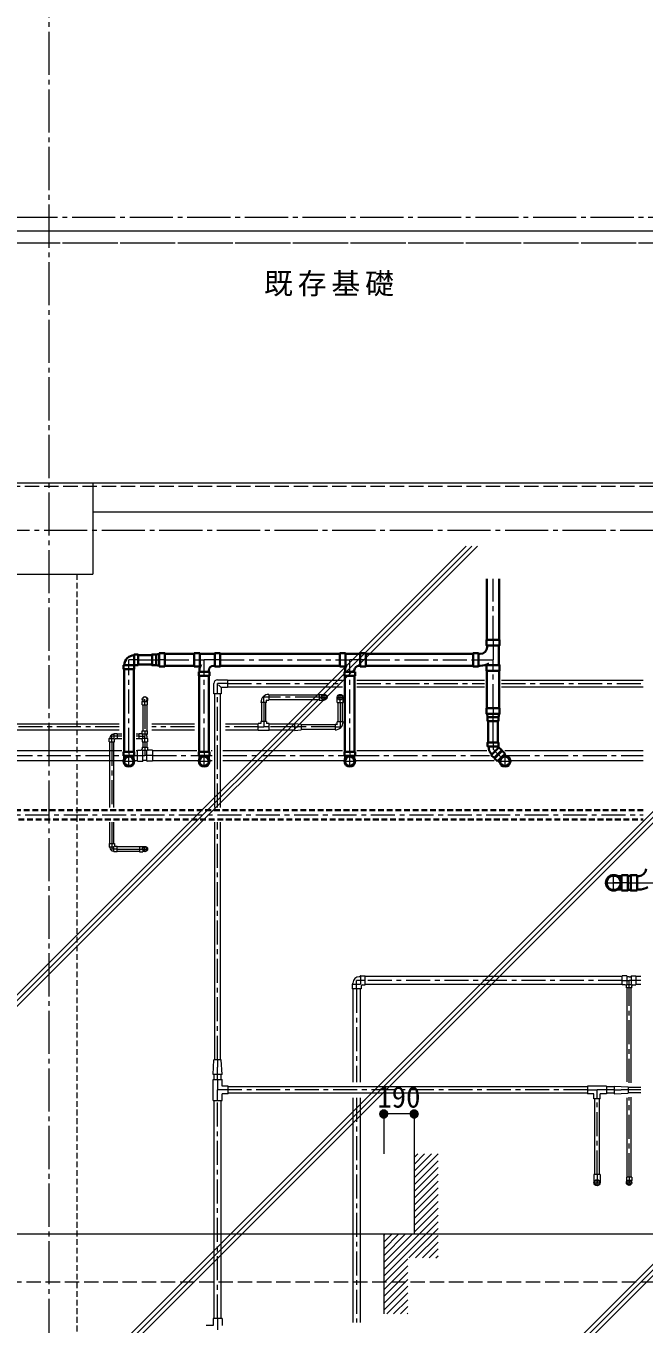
# Model space of a CAD drawing. Units: millimetres at full size. Extents: x -12803 to 120774, y -9413 to 101127.
# Drawn here: x 24605 to 28467, y 83769 to 91884 of the extents above; entities that cross this region are included whole.
import ezdxf
from ezdxf.enums import TextEntityAlignment as Align

# ---------------------------------------------------------------- set-up
doc = ezdxf.new("R2010")
doc.units = ezdxf.units.MM
doc.header["$LTSCALE"] = 30
for name, pattern in [('CHAIN1', [8, 5, -1, 1, -1]), ('CHAIN2', [12, 9, -1, 1, -1]), ('DASHED1', [1.8, 1.2, -0.6]), ('DASHED3', [4, 3, -1])]:
    doc.linetypes.add(name, pattern=pattern)
for name, color, linetype, lineweight in [('0-1_1-2', 7, 'Continuous', 15), ('0-8_1-9', 7, 'Continuous', 15), ('0-9_1-1', 7, 'CHAIN2', 15), ('3-1_1-10', 7, 'Continuous', 15), ('9-1_配管－汚水１：硬質塩ビ管（ＤＶ）', 2, 'Continuous', 30), ('9-2_配管－給湯１２：ＨＴＬＰ（ＵＸ）', 3, 'Continuous', 20), ('9-3_配管－給水３：ＶＬＰ(ＶＤ)', 7, 'Continuous', 15), ('9-4_配管－ガス３：ねじ込み', 3, 'Continuous', 20)]:
    doc.layers.add(name, color=color, linetype=linetype, lineweight=lineweight)
doc.styles.add('ＭＳ ゴシック', font='')
doc.styles.get('ＭＳ ゴシック').set_extended_font_data('MS Gothic')

msp = doc.modelspace()

# ---------------------------------------------------------------- linework, layer by layer
at = {"layer": '0-1_1-2'}
for p, q in [((453.23, 89027.27), (32048.23, 89027.27)), ((25023.23, 89027.27), (25023.23, 88457.27)), ((25023.23, 88847.27), (29573.23, 88847.27)), ((22523.23, 84332.27), (31748.23, 84332.27))]:
    msp.add_line(p, q, dxfattribs=at)
at = {"layer": '0-1_1-2', "linetype": 'DASHED3'}
for p, q in [((5638.23, 89007.27), (31948.23, 89007.27)), ((22928.23, 84032.27), (29573.23, 84032.27))]:
    msp.add_line(p, q, dxfattribs=at)
at = {"layer": '0-1_1-2', "linetype": 'DASHED1'}
for p, q in [((24923.23, 88457.27), (24923.23, 80957.27)), ((24923.23, 84332.27), (31748.23, 84332.27))]:
    msp.add_line(p, q, dxfattribs=at)
at = {"layer": '0-1_1-2'}
msp.add_lwpolyline([(24473.23, 89027.27), (24473.23, 88457.27), (25023.23, 88457.27)], dxfattribs=at)
at = {"layer": '0-8_1-9', "linetype": 'DASHED3'}
msp.add_line((17888.23, 90527.27), (31598.23, 90527.27), dxfattribs=at)
at = {"layer": '0-8_1-9', "linetype": 'CHAIN2'}
msp.add_line((18413.23, 90527.27), (40248.23, 90527.27), dxfattribs=at)
at = {"layer": '0-8_1-9'}
msp.add_lwpolyline([(18413.23, 100207.27), (18413.23, 90602.27), (32048.23, 90602.27), (32048.23, 84652.27)], dxfattribs=at)
at = {"layer": '0-9_1-1'}
for p, q in [((24748.23, 93287.27), (24748.23, 69273.12)), ((18413.23, 90687.27), (39148.23, 90687.27)), ((-3001.77, 88732.27), (42248.23, 88732.27))]:
    msp.add_line(p, q, dxfattribs=at)
at = {"layer": '3-1_1-10'}
for p, q in [((19680.01, 80957.27), (27355.01, 88632.27)), ((19715.36, 80957.27), (27390.36, 88632.27)), ((19750.72, 80957.27), (27425.72, 88632.27)), ((24161.17, 82610), (29573.23, 88022.06)), ((24161.17, 82574.65), (29573.23, 87986.7)), ((24161.17, 82539.29), (29573.23, 87951.35)), ((27276.76, 82897.17), (29573.23, 85193.63)), ((27312.12, 82897.17), (29573.23, 85158.28)), ((27347.47, 82897.17), (29573.23, 85122.92)), ((27030.56, 85082.27), (26840.56, 85082.27)), ((26840.56, 85082.27), (26840.56, 84832.27)), ((27030.56, 85082.27), (27030.56, 84832.27)), ((27030.56, 84832.27), (27030.56, 84332.27)), ((27030.56, 84682.31), (27180.52, 84832.27)), ((27030.56, 84724.74), (27138.09, 84832.27)), ((27030.56, 84767.17), (27095.66, 84832.27)), ((27030.56, 84809.59), (27053.24, 84832.27)), ((27030.56, 84639.89), (27180.56, 84789.89)), ((27030.56, 84597.46), (27180.56, 84747.46)), ((27030.56, 84555.03), (27180.56, 84705.03)), ((27030.56, 84512.61), (27180.56, 84662.61)), ((27030.56, 84470.18), (27180.56, 84620.18)), ((27030.56, 84427.76), (27180.56, 84577.76)), ((27030.56, 84385.33), (27180.56, 84535.33)), ((27030.56, 84342.9), (27180.56, 84492.9)), ((26840.56, 84110.48), (27180.56, 84450.48)), ((26840.56, 84068.05), (27180.56, 84408.05)), ((26840.56, 84332.27), (26840.56, 83832.27)), ((26840.56, 84152.9), (27019.93, 84332.27)), ((26840.56, 84195.33), (26977.5, 84332.27)), ((26840.56, 84237.76), (26935.07, 84332.27)), ((26840.56, 84280.18), (26892.65, 84332.27)), ((26840.56, 84322.61), (26850.22, 84332.27)), ((26997.21, 84182.27), (27180.56, 84365.62)), ((27039.63, 84182.27), (27180.56, 84323.2)), ((27082.06, 84182.27), (27180.56, 84280.77)), ((27124.49, 84182.27), (27180.56, 84238.34)), ((26840.56, 84025.62), (26990.56, 84175.62)), ((27166.91, 84182.27), (27180.56, 84195.92)), ((26840.56, 83983.2), (26990.56, 84133.2)), ((26840.56, 83940.77), (26990.56, 84090.77)), ((26840.56, 83898.34), (26990.56, 84048.34)), ((26840.56, 83855.92), (26990.56, 84005.92)), ((26859.34, 83832.27), (26990.56, 83963.49)), ((26901.76, 83832.27), (26990.56, 83921.06)), ((26944.19, 83832.27), (26990.56, 83878.64)), ((26986.62, 83832.27), (26990.56, 83836.21))]:
    msp.add_line(p, q, dxfattribs=at)
at = {"layer": '3-1_1-10', "color": 4}
for points in [[(26816.29, 85099.9), (26810.56, 85082.27), (26831.29, 85053.74)], [(26831.29, 85053.74), (26810.56, 85082.27), (26816.29, 85064.63)], [(26831.29, 85110.8), (26816.29, 85099.9), (26864.83, 85099.9)], [(26816.29, 85099.9), (26831.29, 85053.74), (26864.83, 85099.9)], [(26849.83, 85110.8), (26831.29, 85110.8), (26864.83, 85099.9)], [(26831.29, 85053.74), (26849.83, 85053.74), (26864.83, 85099.9)], [(26849.83, 85053.74), (26864.83, 85064.63), (26864.83, 85099.9)], [(26864.83, 85099.9), (26864.83, 85064.63), (26870.56, 85082.27)], [(27006.29, 85099.9), (27000.56, 85082.27), (27021.29, 85053.74)], [(27021.29, 85053.74), (27000.56, 85082.27), (27006.29, 85064.63)], [(27021.29, 85110.8), (27006.29, 85099.9), (27054.83, 85099.9)], [(27006.29, 85099.9), (27021.29, 85053.74), (27054.83, 85099.9)], [(27039.83, 85110.8), (27021.29, 85110.8), (27054.83, 85099.9)], [(27021.29, 85053.74), (27039.83, 85053.74), (27054.83, 85099.9)], [(27054.83, 85099.9), (27039.83, 85053.74), (27060.56, 85082.27)], [(27060.56, 85082.27), (27039.83, 85053.74), (27054.83, 85064.63)]]:
    msp.add_solid(points, dxfattribs=at)
at = {"layer": '9-1_配管－汚水１：硬質塩ビ管（ＤＶ）'}
for p, q in [((27485.23, 88427.4), (27485.23, 88046.07)), ((27561.23, 88046.07), (27561.23, 88427.4)), ((27433.23, 87879.57), (27433.23, 87962.57)), ((27486.63, 88000.29), (27486.63, 88011.07)), ((27559.83, 88011.07), (27559.83, 87888.07)), ((25214.73, 87888.07), (25281.73, 87888.07)), ((25281.73, 87863.07), (25281.73, 87888.07)), ((25306.23, 87887.57), (25306.23, 87954.57)), ((25393.07, 87951.07), (25306.23, 87951.07)), ((25306.23, 87891.07), (25393.07, 87891.07)), ((25438.07, 87958.57), (25418.07, 87954.57)), ((25438.07, 87883.57), (25418.07, 87887.57)), ((25656.23, 87959.07), (25473.07, 87959.07)), ((25473.07, 87883.07), (25656.23, 87883.07)), ((25784.23, 87957.67), (25691.23, 87957.67)), ((25691.23, 87884.47), (25695.87, 87884.47)), ((25776.67, 87884.47), (25784.23, 87884.47)), ((26566.23, 87959.07), (25819.23, 87959.07)), ((25819.23, 87883.07), (26566.23, 87883.07)), ((26694.23, 87957.67), (26601.23, 87957.67)), ((26601.23, 87884.47), (26605.87, 87884.47)), ((26686.67, 87884.47), (26694.23, 87884.47)), ((27398.23, 87959.07), (26729.23, 87959.07)), ((26729.23, 87883.07), (27398.23, 87883.07)), ((27443.91, 87957.57), (27433.23, 87957.57)), ((27444.01, 87884.38), (27433.23, 87884.38)), ((27486.63, 87888.07), (27486.63, 87893.39)), ((25218.23, 87863.07), (25218.23, 87345.27)), ((25278.23, 87345.27), (25278.23, 87863.07)), ((25684.73, 87847.07), (25751.73, 87847.07)), ((25688.23, 87822.07), (25688.23, 87345.27)), ((25689.55, 87854.66), (25689.55, 87847.07)), ((25746.75, 87854.55), (25746.75, 87847.07)), ((25748.23, 87345.27), (25748.23, 87822.07)), ((26594.73, 87847.07), (26661.73, 87847.07)), ((26598.23, 87822.07), (26598.23, 87345.27)), ((26599.55, 87854.66), (26599.55, 87847.07)), ((26656.75, 87854.55), (26656.75, 87847.07)), ((26658.23, 87345.27), (26658.23, 87822.07)), ((27485.23, 87853.07), (27485.23, 87618.66)), ((27561.23, 87618.66), (27561.23, 87853.07)), ((27485.73, 87583.66), (27489.73, 87563.66)), ((27560.73, 87583.66), (27556.73, 87563.66)), ((27493.23, 87538.66), (27493.23, 87405.27)), ((27553.23, 87405.27), (27553.23, 87538.66)), ((25214.73, 87320.27), (25214.73, 87345.27)), ((25214.73, 87320.27), (25242.46, 87320.27)), ((25219.73, 87320.27), (25219.73, 87304.87)), ((25281.73, 87320.27), (25253.99, 87320.27)), ((25276.73, 87320.27), (25276.73, 87304.87)), ((25684.73, 87320.27), (25684.73, 87345.27)), ((25684.73, 87320.27), (25712.46, 87320.27)), ((25689.73, 87320.27), (25689.73, 87304.87)), ((25751.73, 87320.27), (25723.99, 87320.27)), ((25746.73, 87320.27), (25746.73, 87304.87)), ((26594.73, 87320.27), (26594.73, 87345.27)), ((26594.73, 87320.27), (26622.46, 87320.27)), ((26599.73, 87320.27), (26599.73, 87304.87)), ((26661.73, 87320.27), (26633.99, 87320.27)), ((26656.73, 87320.27), (26656.73, 87304.87)), ((27578.43, 87349.49), (27574.85, 87353.07)), ((27598.58, 87334.29), (27578.97, 87314.68)), ((27595.04, 87330.75), (27605.93, 87319.87)), ((27532.42, 87310.65), (27536, 87307.07)), ((27551.2, 87286.91), (27533.53, 87304.59)), ((27551.2, 87286.91), (27570.81, 87306.52)), ((27554.74, 87290.45), (27565.62, 87279.56)), ((28325, 86569.27), (28301.26, 86569.27)), ((28325, 86575.77), (28365, 86575.77)), ((28325, 86575.77), (28325, 86534.21)), ((28325, 86478.77), (28325, 86520.32)), ((28383.75, 86571.77), (28365, 86571.77)), ((28423.75, 86478.77), (28423.75, 86575.77)), ((28433.61, 86569.35), (28423.75, 86569.35)), ((28325, 86485.27), (28301.26, 86485.27)), ((28365, 86482.77), (28383.75, 86482.77)), ((28433.72, 86484.96), (28423.75, 86484.96))]:
    msp.add_line(p, q, dxfattribs=at)
at = {"layer": '9-1_配管－汚水１：硬質塩ビ管（ＤＶ）', "color": 7, "linetype": 'CHAIN1', "lineweight": 15}
for p, q in [((27523.23, 88046.07), (27523.23, 88427.4)), ((27523.23, 88046.07), (27523.23, 87921.07)), ((25248.23, 87863.07), (25248.23, 87921.07)), ((25306.23, 87921.07), (25248.23, 87921.07)), ((25306.23, 87921.07), (25393.07, 87921.07)), ((25393.07, 87921.07), (25433.07, 87921.07)), ((25473.07, 87921.07), (25433.07, 87921.07)), ((25473.07, 87921.07), (25656.23, 87921.07)), ((25656.23, 87921.07), (25718.23, 87921.07)), ((25819.23, 87921.07), (25718.23, 87921.07)), ((25718.23, 87822.07), (25718.23, 87921.07)), ((25819.23, 87921.07), (26566.23, 87921.07)), ((26566.23, 87921.07), (26628.23, 87921.07)), ((26729.23, 87921.07), (26628.23, 87921.07)), ((26628.23, 87822.07), (26628.23, 87921.07)), ((26729.23, 87921.07), (27398.23, 87921.07)), ((27398.23, 87921.07), (27523.23, 87921.07)), ((27523.23, 87853.07), (27523.23, 87921.07)), ((25248.23, 87345.27), (25248.23, 87863.07)), ((25718.23, 87345.27), (25718.23, 87822.07)), ((26628.23, 87345.27), (26628.23, 87822.07)), ((27523.23, 87618.66), (27523.23, 87853.07)), ((27523.23, 87618.66), (27523.23, 87578.66)), ((27523.23, 87538.66), (27523.23, 87578.66)), ((27523.23, 87405.27), (27523.23, 87538.66)), ((27523.23, 87405.27), (27523.23, 87362.27)), ((25248.23, 87345.27), (25248.23, 87317.27)), ((25248.23, 87251.27), (25248.23, 87323.27)), ((25718.23, 87345.27), (25718.23, 87317.27)), ((25718.23, 87251.27), (25718.23, 87323.27)), ((26628.23, 87345.27), (26628.23, 87317.27)), ((26628.23, 87251.27), (26628.23, 87323.27)), ((27553.63, 87331.86), (27523.23, 87362.27)), ((27557.21, 87328.28), (27553.63, 87331.86)), ((27557.21, 87328.28), (27577.01, 87308.48)), ((27598.23, 87251.27), (27598.23, 87323.27)), ((25212.23, 87287.27), (25284.23, 87287.27)), ((25682.23, 87287.27), (25754.23, 87287.27)), ((26592.23, 87287.27), (26664.23, 87287.27)), ((27562.23, 87287.27), (27634.23, 87287.27)), ((21480.82, 86952.27), (28461.75, 86952.27)), ((28223.6, 86527.27), (28330.4, 86527.27)), ((28277, 86473.87), (28277, 86580.67)), ((28365, 86527.27), (28277, 86527.27)), ((28365, 86527.27), (28383.75, 86527.27)), ((28383.75, 86527.27), (28533.75, 86527.27))]:
    msp.add_line(p, q, dxfattribs=at)
at = {"layer": '9-1_配管－汚水１：硬質塩ビ管（ＤＶ）', "linetype": 'DASHED1'}
for p, q in [((28461.75, 86982.27), (21480.82, 86982.27)), ((21480.82, 86922.27), (28461.75, 86922.27))]:
    msp.add_line(p, q, dxfattribs=at)
at = {"layer": '9-1_配管－汚水１：硬質塩ビ管（ＤＶ）'}
for points in [[(27564.73, 88046.07), (27481.73, 88046.07), (27481.73, 88011.07), (27564.73, 88011.07)], [(25473.07, 87879.57), (25438.07, 87879.57), (25438.07, 87962.57), (25473.07, 87962.57)], [(25656.23, 87962.57), (25656.23, 87879.57), (25691.23, 87879.57), (25691.23, 87962.57)], [(25819.23, 87962.57), (25819.23, 87879.57), (25784.23, 87879.57), (25784.23, 87962.57)], [(26566.23, 87962.57), (26566.23, 87879.57), (26601.23, 87879.57), (26601.23, 87962.57)], [(26729.23, 87962.57), (26729.23, 87879.57), (26694.23, 87879.57), (26694.23, 87962.57)], [(25418.07, 87887.57), (25393.07, 87887.57), (25393.07, 87954.57), (25418.07, 87954.57)], [(27564.73, 87853.07), (27481.73, 87853.07), (27481.73, 87888.07), (27564.73, 87888.07)], [(27481.73, 87618.66), (27481.73, 87583.66), (27564.73, 87583.66), (27564.73, 87618.66)], [(27489.73, 87563.66), (27489.73, 87538.66), (27556.73, 87538.66), (27556.73, 87563.66)], [(27556.73, 87405.27), (27556.73, 87379.91), (27489.73, 87379.91), (27489.73, 87405.27)], [(27529.94, 87308.17), (27512.01, 87326.11), (27559.39, 87373.48), (27577.32, 87355.55)]]:
    msp.add_lwpolyline(points, close=True, dxfattribs=at)
for points in [[(27433.23, 87879.57), (27398.23, 87879.57), (27398.23, 87962.57), (27433.23, 87962.57)], [(25281.73, 87863.07), (25214.73, 87863.07), (25214.73, 87888.07)], [(25306.23, 87887.57), (25281.23, 87887.57), (25281.23, 87954.57), (25306.23, 87954.57)], [(25684.73, 87847.07), (25684.73, 87822.07), (25751.73, 87822.07), (25751.73, 87847.07)], [(26594.73, 87847.07), (26594.73, 87822.07), (26661.73, 87822.07), (26661.73, 87847.07)], [(25214.73, 87345.27), (25281.73, 87345.27), (25281.73, 87320.27)], [(25684.73, 87345.27), (25751.73, 87345.27), (25751.73, 87320.27)], [(26594.73, 87345.27), (26661.73, 87345.27), (26661.73, 87320.27)], [(27533.53, 87304.59), (27580.9, 87351.97), (27598.58, 87334.29)], [(28365, 86575.77), (28365, 86478.77), (28325, 86478.77)], [(28423.75, 86478.77), (28383.75, 86478.77), (28383.75, 86575.77), (28423.75, 86575.77)]]:
    msp.add_lwpolyline(points, dxfattribs=at)
for centre, radius in [((25248.23, 87287.27), 30), ((25718.23, 87287.27), 30), ((26628.23, 87287.27), 30), ((27598.23, 87287.27), 30), ((28277, 86527.27), 48.5), ((28277, 86527.27), 44.5)]:
    msp.add_circle(centre, radius, dxfattribs=at)
for centre, radius, start, end in [((27443.91, 88000.29), 42.72, 270, 0), ((25281.23, 87888.07), 61.5, 90, 180), ((25281.23, 87888.07), 4.5, 90, 180), ((25764.35, 87854.66), 74.8, 150, 180), ((25776.67, 87854.55), 29.92, 90, 180), ((26674.35, 87854.66), 74.8, 150, 180), ((26686.67, 87854.55), 29.92, 90, 180), ((27444.01, 87991.18), 106.8, 270, 300), ((25248.23, 87287.27), 33.5, 0, 180), ((25718.23, 87287.27), 33.5, 0, 180), ((26628.23, 87287.27), 33.5, 0, 180), ((27566.68, 87380.27), 71.96, 180, 225), ((27566.68, 87380.27), 14.96, 180, 225), ((27598.23, 87287.27), 33.5, 90, 180), ((27598.23, 87287.27), 33.5, 0, 90), ((25248.23, 87287.27), 33.5, 180, 270), ((25248.23, 87287.27), 33.5, 270, 0), ((25718.23, 87287.27), 33.5, 180, 270), ((25718.23, 87287.27), 33.5, 270, 0), ((26628.23, 87287.27), 33.5, 180, 270), ((26628.23, 87287.27), 33.5, 270, 0), ((27598.23, 87287.27), 33.5, 180, 270), ((27598.23, 87287.27), 33.5, 270, 0), ((28433.61, 86615.59), 46.24, 270, 0), ((28433.72, 86600.56), 115.6, 270, 300)]:
    msp.add_arc(centre, radius, start, end, dxfattribs=at)
at = {"layer": '9-2_配管－給湯１２：ＨＴＬＰ（ＵＸ）'}
for p, q in [((25331.58, 87640.06), (25331.58, 87660.81)), ((25331.73, 87661.35), (25338.08, 87661.35)), ((25332.16, 87661.72), (25335.34, 87663.19)), ((25334.63, 87640.06), (25334.63, 87477.87)), ((25358.37, 87661.35), (25364.72, 87661.35)), ((25364.29, 87661.72), (25361.11, 87663.19)), ((25361.83, 87477.87), (25361.83, 87640.06)), ((25331.63, 87463.47), (25331.63, 87477.87)), ((25331.63, 87477.87), (25364.83, 87477.87)), ((25364.83, 87455.87), (25364.83, 87477.87)), ((25124.3, 87408.37), (25124.3, 87429.13)), ((25124.3, 87408.37), (25157.6, 87408.37)), ((25124.46, 87429.67), (25152.15, 87429.67)), ((25124.88, 87430.04), (25128.07, 87431.5)), ((25127.35, 87408.37), (25127.35, 86997.27)), ((25128.65, 87432.41), (25128.65, 87433.67)), ((25151.41, 87455.17), (25150.15, 87455.17)), ((25153.78, 87458.94), (25152.32, 87455.75)), ((25154.15, 87459.36), (25154.15, 87431.67)), ((25154.55, 86997.27), (25154.55, 87408.37)), ((25175.45, 87459.52), (25154.69, 87459.52)), ((25157.6, 87408.37), (25157.6, 87422.22)), ((25175.45, 87426.22), (25161.6, 87426.22)), ((25175.45, 87459.52), (25175.45, 87426.22)), ((25203.23, 87456.47), (25175.45, 87456.47)), ((25175.45, 87429.27), (25203.23, 87429.27)), ((25313.23, 87456.47), (25293.23, 87456.47)), ((25293.23, 87429.27), (25313.23, 87429.27)), ((25327.63, 87459.47), (25313.23, 87459.47)), ((25313.23, 87426.27), (25313.23, 87459.47)), ((25327.63, 87426.27), (25313.23, 87426.27)), ((25331.63, 87422.27), (25331.63, 87407.87)), ((25331.63, 87407.87), (25364.83, 87407.87)), ((25332.55, 87453.77), (25332.55, 87431.97)), ((25364.83, 87455.87), (25333.26, 87455.87)), ((25364.83, 87429.87), (25333.26, 87429.87)), ((25334.63, 87407.87), (25334.63, 87374.67)), ((25360.53, 87442.87), (25360.53, 87453.23)), ((25360.53, 87442.87), (25360.53, 87432.51)), ((25361.1, 87454.14), (25364.83, 87455.87)), ((25361.1, 87431.6), (25364.83, 87429.87)), ((25361.83, 87374.67), (25361.83, 87407.87)), ((25364.83, 87429.87), (25364.83, 87407.87)), ((25203.23, 87352.42), (23536.23, 87352.42)), ((25301.73, 87352.42), (25293.23, 87352.42)), ((25301.73, 87357.07), (25324.38, 87357.07)), ((25301.73, 87287.27), (25301.73, 87357.07)), ((25331.58, 87374.67), (25331.58, 87364.27)), ((25331.58, 87374.67), (25364.88, 87374.67)), ((25338.8, 87353.37), (25332.27, 87357.43)), ((25335.3, 87289.36), (25335.3, 87352)), ((25357.66, 87353.37), (25338.8, 87353.37)), ((25357.66, 87353.37), (25364.19, 87357.43)), ((25361.15, 87289.36), (25361.15, 87352)), ((25364.88, 87374.67), (25364.88, 87364.27)), ((25394.73, 87357.07), (25372.08, 87357.07)), ((25394.73, 87357.07), (25394.73, 87287.27)), ((25673.23, 87352.42), (25394.73, 87352.42)), ((25768.33, 87352.42), (25763.23, 87352.42)), ((26583.23, 87352.42), (25836.13, 87352.42)), ((27485.33, 87352.42), (26673.23, 87352.42)), ((28461.75, 87352.42), (27596.72, 87352.42)), ((23536.23, 87291.92), (25215.05, 87291.92)), ((25281.4, 87291.92), (25301.73, 87291.92)), ((25301.73, 87287.27), (25334.53, 87287.27)), ((25335.85, 87288.06), (25338.06, 87292.16)), ((25339.82, 87293.22), (25356.63, 87293.22)), ((25360.6, 87288.06), (25358.39, 87292.16)), ((25394.73, 87287.27), (25361.92, 87287.27)), ((25394.73, 87291.92), (25685.05, 87291.92)), ((25751.4, 87291.92), (25768.33, 87291.92)), ((25836.13, 87291.92), (26595.05, 87291.92)), ((26661.4, 87291.92), (27529.94, 87291.92)), ((27542.07, 87291.92), (27546.2, 87291.92)), ((27631.4, 87291.92), (28461.75, 87291.92)), ((25127.35, 86907.27), (25127.35, 86772.96)), ((25154.55, 86772.96), (25154.55, 86907.27)), ((25124.3, 86772.96), (25157.6, 86772.96)), ((25124.3, 86772.96), (25124.3, 86752.2)), ((25124.46, 86751.66), (25152.15, 86751.66)), ((25124.88, 86751.29), (25128.07, 86749.82)), ((25128.65, 86748.91), (25128.65, 86747.66)), ((25154.15, 86721.96), (25154.15, 86749.66)), ((25157.6, 86772.96), (25157.6, 86759.11)), ((25175.45, 86755.11), (25161.6, 86755.11)), ((25175.45, 86721.81), (25175.45, 86755.11)), ((25313.73, 86752.06), (25175.45, 86752.06)), ((25313.73, 86755.11), (25334.49, 86755.11)), ((25335.03, 86754.95), (25335.03, 86748.6)), ((25335.39, 86754.52), (25336.86, 86751.34)), ((25151.41, 86726.16), (25150.15, 86726.16)), ((25153.78, 86722.39), (25152.32, 86725.57)), ((25175.45, 86721.81), (25154.69, 86721.81)), ((25175.45, 86724.86), (25313.73, 86724.86)), ((25335.03, 86728.31), (25335.03, 86721.96)), ((25335.39, 86722.39), (25336.86, 86725.57)), ((26690.2, 85939.86), (26687.88, 85939.86)), ((26691.71, 85940.88), (26693.84, 85944.79)), ((26695.16, 85945.57), (26724.26, 85945.57)), ((26696.31, 85943.34), (26696.31, 85895.08)), ((26724.26, 85888.97), (26724.26, 85945.57)), ((28330.23, 85941.57), (26724.26, 85941.57)), ((28359.04, 85945.52), (28330.23, 85945.52)), ((28330.23, 85889.02), (28330.23, 85945.52)), ((28359.8, 85943.05), (28359.8, 85893.43)), ((28362.36, 85941.1), (28360.35, 85944.74)), ((28373.23, 85940.07), (28364.11, 85940.07)), ((28373.23, 85940.07), (28382.34, 85940.07)), ((28384.1, 85941.1), (28386.1, 85944.74)), ((28386.65, 85943.05), (28386.65, 85893.43)), ((28387.41, 85945.52), (28416.23, 85945.52)), ((28416.23, 85945.52), (28416.23, 85889.02)), ((28446.75, 85941.57), (28416.23, 85941.57)), ((26642.66, 85893.08), (26642.66, 85863.97)), ((26699.26, 85863.97), (26642.66, 85863.97)), ((26647.35, 85896.52), (26643.45, 85894.39)), ((26645.18, 85893.08), (26694.31, 85893.08)), ((26646.66, 85863.97), (26646.66, 85281.17)), ((26648.38, 85898.03), (26648.38, 85900.36)), ((26695.26, 85281.17), (26695.26, 85863.97)), ((26699.26, 85882.17), (26699.26, 85863.97)), ((26706.06, 85888.97), (26724.26, 85888.97)), ((26724.26, 85892.97), (28330.23, 85892.97)), ((28348.63, 85889.02), (28330.23, 85889.02)), ((28356.63, 85871.27), (28356.63, 85881.02)), ((28389.83, 85871.27), (28356.63, 85871.27)), ((28363.09, 85891.97), (28356.93, 85888.26)), ((28359.63, 85871.27), (28359.63, 85282.09)), ((28386.83, 85277.77), (28386.83, 85871.27)), ((28389.83, 85871.27), (28389.83, 85881.02)), ((28397.83, 85889.02), (28416.23, 85889.02)), ((28416.23, 85892.97), (28446.75, 85892.97)), ((26646.66, 85183.37), (26646.66, 83777.77)), ((26695.26, 83777.77), (26695.26, 85183.37)), ((28359.63, 85182.44), (28359.63, 84686.77)), ((28386.83, 84686.77), (28386.83, 85186.77)), ((28363.08, 84665.47), (28356.73, 84665.47)), ((28357.16, 84665.1), (28360.34, 84663.63)), ((28389.72, 84665.47), (28383.37, 84665.47)), ((28389.29, 84665.1), (28386.11, 84663.63)), ((28389.88, 84686.77), (28389.88, 84666.01))]:
    msp.add_line(p, q, dxfattribs=at)
at = {"layer": '9-2_配管－給湯１２：ＨＴＬＰ（ＵＸ）', "color": 7, "linetype": 'CHAIN1', "lineweight": 15}
for p, q in [((25348.23, 87640.06), (25348.23, 87674.56)), ((25348.23, 87640.06), (25348.23, 87674.56)), ((25348.23, 87640.06), (25348.23, 87660.96)), ((25348.23, 87640.06), (25348.23, 87477.87)), ((25348.23, 87477.87), (25348.23, 87442.87)), ((25348.23, 87477.87), (25348.23, 87442.87)), ((25348.23, 87477.87), (25348.23, 87442.87)), ((25175.45, 87442.87), (25140.95, 87442.87)), ((25140.95, 87408.37), (25140.95, 87442.87)), ((25175.45, 87442.87), (25140.95, 87442.87)), ((25140.95, 87408.37), (25140.95, 87442.87)), ((25140.95, 87408.37), (25140.95, 86997.27)), ((25203.23, 87442.87), (25175.45, 87442.87)), ((25313.23, 87442.87), (25293.23, 87442.87)), ((25313.23, 87442.87), (25348.23, 87442.87)), ((25313.23, 87442.87), (25348.23, 87442.87)), ((25313.23, 87442.87), (25348.23, 87442.87)), ((25348.23, 87407.87), (25348.23, 87442.87)), ((25348.23, 87407.87), (25348.23, 87442.87)), ((25348.23, 87407.87), (25348.23, 87442.87)), ((25348.23, 87407.87), (25348.23, 87374.67)), ((23536.23, 87322.17), (25214.73, 87322.17)), ((25281.73, 87322.17), (25301.73, 87322.17)), ((25301.73, 87322.17), (25348.23, 87322.17)), ((25301.73, 87322.17), (25348.23, 87322.17)), ((25301.73, 87322.17), (25348.23, 87322.17)), ((25348.23, 87374.67), (25348.23, 87322.17)), ((25348.23, 87374.67), (25348.23, 87322.17)), ((25348.23, 87374.67), (25348.23, 87322.17)), ((25394.73, 87322.17), (25348.23, 87322.17)), ((25394.73, 87322.17), (25348.23, 87322.17)), ((25394.73, 87322.17), (25348.23, 87322.17)), ((25394.73, 87322.17), (25684.73, 87322.17)), ((25751.73, 87322.17), (25768.33, 87322.17)), ((25836.13, 87322.17), (26594.73, 87322.17)), ((26661.73, 87322.17), (27500.95, 87322.17)), ((27603.63, 87322.17), (28461.75, 87322.17)), ((25140.95, 86907.27), (25140.95, 86772.96)), ((25140.95, 86772.96), (25140.95, 86738.46)), ((25140.95, 86772.96), (25140.95, 86738.46)), ((25348.23, 86722.14), (25348.23, 86754.78)), ((25175.45, 86738.46), (25140.95, 86738.46)), ((25175.45, 86738.46), (25140.95, 86738.46)), ((25175.45, 86738.46), (25313.73, 86738.46)), ((25313.73, 86738.46), (25334.63, 86738.46)), ((25313.73, 86738.46), (25348.23, 86738.46)), ((25331.91, 86738.46), (25364.55, 86738.46)), ((26724.26, 85917.27), (26670.96, 85917.27)), ((26670.96, 85863.97), (26670.96, 85917.27)), ((26724.26, 85917.27), (26670.96, 85917.27)), ((26670.96, 85863.97), (26670.96, 85917.27)), ((26724.26, 85917.27), (26670.96, 85917.27)), ((26670.96, 85863.97), (26670.96, 85917.27)), ((26724.26, 85917.27), (26670.96, 85917.27)), ((26670.96, 85863.97), (26670.96, 85917.27)), ((26670.96, 85863.97), (26670.96, 85281.17)), ((28330.23, 85917.27), (26724.26, 85917.27)), ((28330.23, 85917.27), (28373.23, 85917.27)), ((28330.23, 85917.27), (28373.23, 85917.27)), ((28330.23, 85917.27), (28373.23, 85917.27)), ((28330.23, 85917.27), (28373.23, 85917.27)), ((28416.23, 85917.27), (28373.23, 85917.27)), ((28373.23, 85871.27), (28373.23, 85917.27)), ((28416.23, 85917.27), (28373.23, 85917.27)), ((28373.23, 85871.27), (28373.23, 85917.27)), ((28416.23, 85917.27), (28373.23, 85917.27)), ((28373.23, 85871.27), (28373.23, 85917.27)), ((28416.23, 85917.27), (28373.23, 85917.27)), ((28373.23, 85871.27), (28373.23, 85917.27)), ((28373.23, 85277.77), (28373.23, 85871.27)), ((28446.75, 85917.27), (28416.23, 85917.27)), ((26670.96, 85183.37), (26670.96, 83777.77)), ((28373.23, 84686.77), (28373.23, 85186.77)), ((28356.91, 84652.27), (28389.55, 84652.27)), ((28373.23, 84686.77), (28373.23, 84652.27)), ((28373.23, 84686.77), (28373.23, 84652.27)), ((28373.23, 84686.77), (28373.23, 84652.27)), ((28373.23, 84686.77), (28373.23, 84652.27)), ((28373.23, 84635.95), (28373.23, 84668.59))]:
    msp.add_line(p, q, dxfattribs=at)
at = {"layer": '9-2_配管－給湯１２：ＨＴＬＰ（ＵＸ）'}
for points in [[(25331.58, 87640.06), (25364.88, 87640.06), (25364.88, 87660.81)], [(25313.73, 86755.11), (25313.73, 86721.81), (25334.49, 86721.81)], [(28363.09, 85891.97), (28383.36, 85891.97), (28389.53, 85888.26)], [(28389.88, 84686.77), (28356.58, 84686.77), (28356.58, 84666.01)]]:
    msp.add_lwpolyline(points, dxfattribs=at)
for centre, radius in [((25348.23, 87674.56), 16.65), ((25348.23, 86738.46), 16.65), ((25348.23, 86738.46), 13.6), ((28373.23, 84652.27), 16.65), ((28373.23, 84652.27), 13.9), ((28373.23, 84652.27), 13.6)]:
    msp.add_circle(centre, radius, dxfattribs=at)
for centre, radius, start, end in [((25332.58, 87660.81), 1, 114.69156, 180), ((25348.23, 87674.56), 13.9, 90, 180), ((25348.23, 87674.56), 13.9, 180, 270), ((25334.93, 87664.1), 1, 294.69156, 325.47797), ((25348.23, 87674.56), 13.9, 0, 90), ((25348.23, 87674.56), 13.9, 270, 0), ((25361.53, 87664.1), 1, 214.52203, 245.30844), ((25363.88, 87660.81), 1, 0, 65.30844), ((25125.3, 87429.13), 1, 114.69156, 180), ((25127.65, 87432.41), 1, 294.69156, 0), ((25150.15, 87433.67), 21.5, 90, 180), ((25151.41, 87456.17), 1, 270, 335.30844), ((25152.15, 87431.67), 2, 270, 0), ((25154.69, 87458.52), 1, 90, 155.30844), ((25161.6, 87422.22), 4, 90, 180), ((25327.63, 87463.47), 4, 270, 0), ((25327.63, 87422.27), 4, 0, 90), ((25284.43, 87442.87), 49.34, 12.76386, 19.66188), ((25284.43, 87442.87), 49.34, 340.33812, 347.23614), ((25361.53, 87453.23), 1, 114.9439, 180), ((25361.53, 87432.51), 1, 180, 245.0561), ((25324.38, 87364.27), 7.2, 270, 0), ((25372.08, 87364.27), 7.2, 180, 270), ((25334.53, 87288.77), 1.5, 270, 331.72796), ((25339.82, 87291.22), 2, 90, 151.72796), ((25356.63, 87291.22), 2, 28.27204, 90), ((25361.92, 87288.77), 1.5, 208.27204, 270), ((25125.3, 86752.2), 1, 180, 245.30844), ((25127.65, 86748.91), 1, 0, 65.30844), ((25150.15, 86747.66), 21.5, 180, 270), ((25152.15, 86749.66), 2, 0, 90), ((25161.6, 86759.11), 4, 180, 270), ((25348.23, 86738.46), 13.9, 90, 180), ((25334.49, 86754.11), 1, 24.69156, 90), ((25337.77, 86751.76), 1, 204.69156, 235.47797), ((25348.23, 86738.46), 13.9, 0, 90), ((25151.41, 86725.16), 1, 24.69156, 90), ((25154.69, 86722.81), 1, 204.69156, 270), ((25348.23, 86738.46), 13.9, 180, 0), ((25334.49, 86722.81), 1, 270, 335.30844), ((25337.77, 86725.16), 1, 124.52203, 155.30844), ((26687.88, 85900.36), 39.5, 90, 180), ((26689.95, 85941.84), 2, 277.06011, 331.38954), ((26695.16, 85944.07), 1.5, 90, 151.38954), ((26699.26, 85944.77), 3, 167.33182, 170.24735), ((28359.04, 85944.02), 1.5, 28.83097, 90), ((28364.11, 85942.07), 2, 208.83097, 270), ((28382.34, 85942.07), 2, 270, 331.16903), ((28387.41, 85944.02), 1.5, 90, 151.16903), ((26644.16, 85893.08), 1.5, 118.61046, 180), ((26646.39, 85898.28), 2, 298.61046, 352.93989), ((26694.31, 85895.08), 2, 270, 0), ((26706.06, 85882.17), 6.8, 90, 180), ((28348.63, 85881.02), 8, 0, 90), ((28397.83, 85881.02), 8, 90, 180), ((28357.58, 84666.01), 1, 180, 245.30844), ((28359.93, 84662.73), 1, 34.52203, 65.30844), ((28386.53, 84662.73), 1, 114.69156, 145.47797), ((28388.88, 84666.01), 1, 294.69156, 0)]:
    msp.add_arc(centre, radius, start, end, dxfattribs=at)
at = {"layer": '9-3_配管－給水３：ＶＬＰ(ＶＤ)'}
for p, q in [((25778.73, 87709.17), (25778.73, 87772.17)), ((25825.73, 87748.67), (25809.11, 87765.28)), ((26583.23, 87791.07), (25865.23, 87791.07)), ((25865.23, 87753.27), (26583.23, 87753.27)), ((27470.23, 87791.07), (26673.23, 87791.07)), ((26673.23, 87753.27), (27470.23, 87753.27)), ((28461.75, 87791.07), (27576.23, 87791.07)), ((27576.23, 87753.27), (28461.75, 87753.27)), ((25783.33, 87709.17), (25783.33, 86997.27)), ((25821.13, 86997.27), (25821.13, 87709.17)), ((25783.33, 86907.27), (25783.33, 85421.5)), ((25821.13, 85421.5), (25821.13, 86907.27)), ((25774.23, 85328.5), (25778.73, 85421.5)), ((25825.73, 85421.5), (25778.73, 85421.5)), ((25830.23, 85328.5), (25825.73, 85421.5)), ((25830.23, 85328.5), (25774.23, 85328.5)), ((25779.08, 85328.5), (25779.08, 85297.27)), ((25825.38, 85297.27), (25825.38, 85328.5)), ((25830.23, 85167.27), (25830.23, 85208.77)), ((25869.23, 85208.77), (25830.23, 85208.77)), ((25869.23, 85208.77), (25869.23, 85255.77)), ((28114.23, 85251.17), (25869.23, 85251.17)), ((25869.23, 85213.37), (28114.23, 85213.37)), ((28232.23, 85208.77), (28192.73, 85208.77)), ((28192.73, 85177.27), (28192.73, 85208.77)), ((28232.23, 85255.77), (28232.23, 85208.77)), ((28279.73, 85251.17), (28232.23, 85251.17)), ((28232.23, 85213.37), (28279.73, 85213.37)), ((28279.73, 85255.77), (28279.73, 85208.77)), ((28279.73, 85255.77), (28366.73, 85251.77)), ((28279.73, 85208.77), (28366.73, 85212.77)), ((28366.73, 85251.77), (28366.73, 85212.77)), ((28446.75, 85247.77), (28366.73, 85247.77)), ((28366.73, 85216.77), (28446.75, 85216.77)), ((25774.23, 85167.27), (25830.23, 85167.27)), ((25779.08, 85167.27), (25779.08, 83803.27)), ((25825.38, 83803.27), (25825.38, 85167.27)), ((28192.73, 85177.27), (28153.73, 85177.27)), ((28157.73, 85177.27), (28157.73, 84704.27)), ((28188.73, 84704.27), (28188.73, 85177.27)), ((28153.73, 84704.27), (28153.73, 84652.27)), ((28192.73, 84704.27), (28153.73, 84704.27)), ((28192.73, 84704.27), (28192.73, 84652.27)), ((25830.23, 83803.27), (25774.23, 83803.27)), ((25830.23, 83803.27), (25830.23, 83760.27))]:
    msp.add_line(p, q, dxfattribs=at)
at = {"layer": '9-3_配管－給水３：ＶＬＰ(ＶＤ)', "linetype": 'CHAIN1'}
for p, q in [((25865.23, 87772.17), (25802.23, 87772.17)), ((25802.23, 87709.17), (25802.23, 87772.17)), ((25865.23, 87772.17), (26583.23, 87772.17)), ((26673.23, 87772.17), (27470.23, 87772.17)), ((27576.23, 87772.17), (28461.75, 87772.17)), ((25802.23, 86997.27), (25802.23, 87709.17)), ((25802.23, 85421.5), (25802.23, 86907.27)), ((25802.23, 85421.5), (25802.23, 85375)), ((25802.23, 85328.5), (25802.23, 85375)), ((25802.23, 85297.27), (25802.23, 85328.5)), ((25802.23, 85297.27), (25802.23, 85232.27)), ((25802.23, 85167.27), (25802.23, 85232.27)), ((25869.23, 85232.27), (25802.23, 85232.27)), ((28114.23, 85232.27), (25869.23, 85232.27)), ((28114.23, 85232.27), (28173.23, 85232.27)), ((28232.23, 85232.27), (28173.23, 85232.27)), ((28173.23, 85177.27), (28173.23, 85232.27)), ((28279.73, 85232.27), (28232.23, 85232.27)), ((28279.73, 85232.27), (28323.23, 85232.27)), ((28366.73, 85232.27), (28323.23, 85232.27)), ((28446.75, 85232.27), (28366.73, 85232.27)), ((25802.23, 83803.27), (25802.23, 85167.27)), ((28173.23, 84704.27), (28173.23, 85177.27)), ((28154.63, 84652.27), (28191.83, 84652.27)), ((28173.23, 84704.27), (28173.23, 84652.27)), ((28173.23, 84633.67), (28173.23, 84670.87)), ((25802.23, 83803.27), (25802.23, 83732.27))]:
    msp.add_line(p, q, dxfattribs=at)
at = {"layer": '9-3_配管－給水３：ＶＬＰ(ＶＤ)'}
for points in [[(25825.73, 87746.32), (25825.73, 87709.17), (25778.73, 87709.17)], [(25802.23, 87795.67), (25865.23, 87795.67), (25865.23, 87748.67), (25828.08, 87748.67)], [(25774.23, 85167.27), (25774.23, 85297.27), (25830.23, 85297.27)], [(25869.23, 85255.77), (25830.23, 85255.77), (25830.23, 85297.27)], [(28232.23, 85255.77), (28114.23, 85255.77), (28114.23, 85208.77)], [(28153.73, 85177.27), (28153.73, 85208.77), (28114.23, 85208.77)], [(25774.23, 83803.27), (25774.23, 83760.27), (25731.23, 83760.27)]]:
    msp.add_lwpolyline(points, dxfattribs=at)
for radius in [19.5, 15.5]:
    msp.add_circle((28173.23, 84652.27), radius, dxfattribs=at)
for centre, radius in [((25802.23, 87772.17), 23.5), ((25828.08, 87746.32), 2.35)]:
    msp.add_arc(centre, radius, 90, 180, dxfattribs=at)
at = {"layer": '9-4_配管－ガス３：ねじ込み'}
for p, q in [((26108.65, 87655.27), (26072.65, 87655.27)), ((26077.05, 87655.27), (26077.05, 87536.27)), ((26104.25, 87536.27), (26104.25, 87655.27)), ((26108.65, 87669.27), (26106.39, 87671.53)), ((26108.65, 87669.27), (26122.65, 87669.27)), ((26108.65, 87655.27), (26108.65, 87669.27)), ((26122.65, 87705.27), (26122.65, 87669.27)), ((26436.23, 87700.87), (26122.65, 87700.87)), ((26122.65, 87673.67), (26436.23, 87673.67)), ((26436.23, 87705.27), (26468.23, 87705.27)), ((26550.23, 87655.27), (26550.23, 87687.27)), ((26554.63, 87655.27), (26554.63, 87533.27)), ((26581.83, 87533.27), (26581.83, 87655.27)), ((25188.23, 87518.27), (20557.31, 87518.27)), ((20557.31, 87484.27), (25188.23, 87484.27)), ((25658.23, 87518.27), (25391.83, 87518.27)), ((25391.83, 87484.27), (25658.23, 87484.27)), ((26056.65, 87518.27), (25851.13, 87518.27)), ((25851.13, 87484.27), (26056.65, 87484.27)), ((26108.65, 87536.27), (26072.65, 87536.27)), ((26108.65, 87536.27), (26108.65, 87523.27)), ((26124.65, 87523.27), (26108.65, 87523.27)), ((26124.65, 87479.27), (26124.65, 87523.27)), ((26283.25, 87518.27), (26124.65, 87518.27)), ((26124.65, 87484.27), (26283.25, 87484.27)), ((26283.25, 87523.27), (26283.25, 87479.27)), ((26283.25, 87523.27), (26325.25, 87519.27)), ((26283.25, 87479.27), (26325.25, 87483.27)), ((26325.25, 87519.27), (26325.25, 87483.27)), ((26536.23, 87514.87), (26325.25, 87514.87)), ((26325.25, 87487.67), (26536.23, 87487.67)), ((26536.23, 87519.27), (26536.23, 87483.27)), ((26536.23, 87519.27), (26550.23, 87519.27)), ((26586.23, 87533.27), (26550.23, 87533.27)), ((26550.23, 87519.27), (26550.23, 87533.27)), ((26550.23, 87519.27), (26552.49, 87517.01))]:
    msp.add_line(p, q, dxfattribs=at)
at = {"layer": '9-4_配管－ガス３：ねじ込み', "color": 7, "linetype": 'CHAIN1', "lineweight": 15}
for p, q in [((26122.65, 87687.27), (26090.65, 87687.27)), ((26090.65, 87655.27), (26090.65, 87687.27)), ((26090.65, 87655.27), (26090.65, 87536.27)), ((26436.23, 87687.27), (26122.65, 87687.27)), ((26436.23, 87687.27), (26454.63, 87687.27)), ((26451.91, 87687.27), (26484.55, 87687.27)), ((26468.23, 87670.95), (26468.23, 87703.59)), ((26551.91, 87687.27), (26584.55, 87687.27)), ((26568.23, 87670.95), (26568.23, 87703.59)), ((26568.23, 87655.27), (26568.23, 87673.67)), ((26568.23, 87655.27), (26568.23, 87533.27)), ((25188.23, 87501.27), (20557.31, 87501.27)), ((25658.23, 87501.27), (25391.83, 87501.27)), ((26056.65, 87501.27), (25851.13, 87501.27)), ((26056.65, 87501.27), (26090.65, 87501.27)), ((26090.65, 87536.27), (26090.65, 87501.27)), ((26124.65, 87501.27), (26090.65, 87501.27)), ((26283.25, 87501.27), (26124.65, 87501.27)), ((26283.25, 87501.27), (26304.25, 87501.27)), ((26325.25, 87501.27), (26304.25, 87501.27)), ((26536.23, 87501.27), (26325.25, 87501.27)), ((26536.23, 87501.27), (26568.23, 87501.27)), ((26568.23, 87533.27), (26568.23, 87501.27))]:
    msp.add_line(p, q, dxfattribs=at)
at = {"layer": '9-4_配管－ガス３：ねじ込み'}
for points in [[(26436.23, 87705.27), (26436.23, 87669.27), (26468.23, 87669.27)], [(26550.23, 87655.27), (26586.23, 87655.27), (26586.23, 87687.27)], [(26072.65, 87536.27), (26072.65, 87523.27), (26056.65, 87523.27)], [(26124.65, 87479.27), (26056.65, 87479.27), (26056.65, 87523.27)]]:
    msp.add_lwpolyline(points, dxfattribs=at)
for centre, radius in [((26468.23, 87687.27), 18), ((26468.23, 87687.27), 13.6), ((26568.23, 87687.27), 18), ((26568.23, 87687.27), 13.6)]:
    msp.add_circle(centre, radius, dxfattribs=at)
for centre, start, end in [((26122.65, 87655.27), 90.00006, 180.00006), ((26536.23, 87533.27), 270, 0)]:
    msp.add_arc(centre, 50, start, end, dxfattribs=at)

# ---------------------------------------------------------------- texts
at = {"layer": '0-8_1-9', "insert": (26092.43, 90193.02), "char_height": 132, "attachment_point": 7, "style": 'ＭＳ ゴシック'}
msp.add_mtext('\\T1.17;既存基礎', dxfattribs=at)
at = {"layer": '3-1_1-10', "style": 'ＭＳ ゴシック'}
msp.add_text('190', height=132, dxfattribs=at).set_placement((26800.56, 85082.27), align=Align.BOTTOM_LEFT)

doc.saveas('drawing.dxf')
